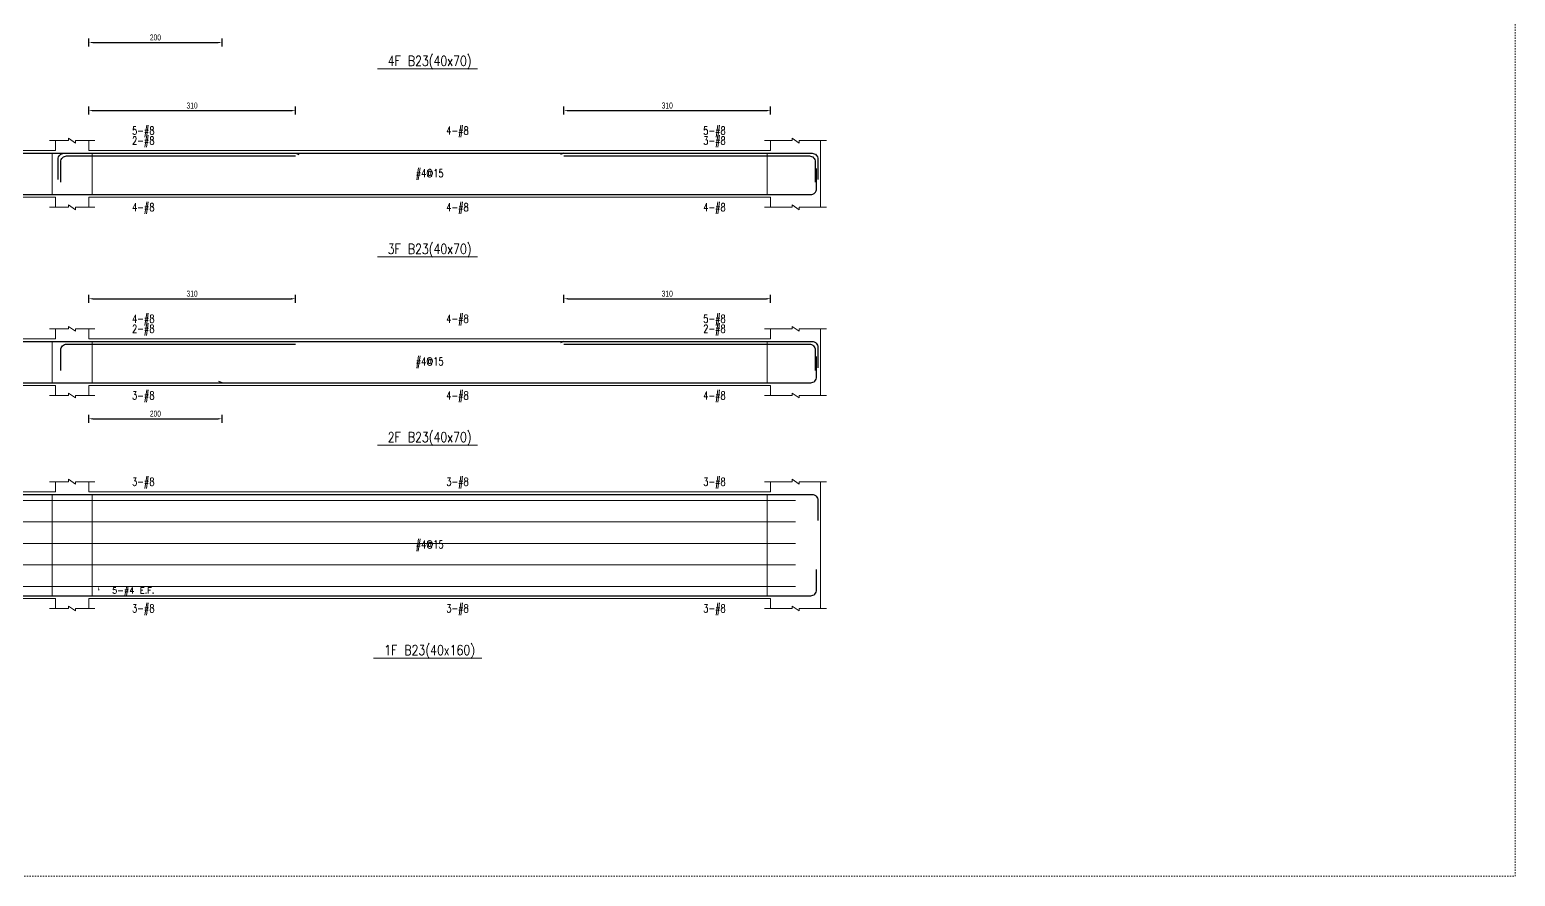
# Model space of a CAD drawing. Header units: millimetres. Extents: x 0 to 20200, y -8178 to -3000.
# Drawn here: x 13922 to 16150, y -5564 to -4294 of the extents above; entities that cross this region are included whole.
import ezdxf
from ezdxf.enums import TextEntityAlignment as Align

# ---------------------------------------------------------------- set-up
doc = ezdxf.new("R2010")
doc.units = ezdxf.units.MM
doc.linetypes.add('DOT', pattern=[4, 2, -2])
for name, color, linetype in [('stirrup-txt', 1, 'Continuous'), ('主筋文字', 1, 'Continuous'), ('主筋文字引線', 4, 'Continuous'), ('主筋線', 3, 'Continuous'), ('剪力筋文字引線', 2, 'Continuous'), ('剪力筋線', 1, 'Continuous'), ('圖框', 132, 'DOT'), ('尺寸標註-字串', 2, 'Continuous'), ('扭力筋文字', 1, 'Continuous'), ('扭力筋文字引線', 2, 'Continuous'), ('扭力筋線', 2, 'Continuous'), ('梁柱截斷記號', 3, 'Continuous'), ('梁跨名稱', 4, 'Continuous'), ('梁跨名稱底線', 2, 'Continuous'), ('邊界線', 2, 'Continuous')]:
    doc.layers.add(name, color=color, linetype=linetype)
doc.styles.add('note', font='txt', dxfattribs={"width": 0.666667, "height": 9})
doc.styles.add('txt', font='txt.shx', dxfattribs={"height": 0.2, "bigfont": 'chineset.shx'})
doc.dimstyles.new('BeamRebarDim', dxfattribs={"dimtxt": 12, "dimasz": 6, "dimexe": 6, "dimexo": 1, "dimgap": 3, "dimtad": 1, "dimdec": 0, "dimdsep": 46, "dimtxsty": 'note', "dimcen": 2.5, "dimclrd": 256, "dimclre": 256, "dimclrt": 256, "dimadec": 0, "dimazin": 0, "dimtfac": 1, "dimtmove": 0, "dimatfit": 3, "dimfxl": 1, "dimtolj": 1, "dimarcsym": 0})

# ---------------------------------------------------------------- blocks, each defined once
blk = doc.blocks.new('*D101')
at = {"layer": 'Defpoints', "color": 0}
for p in [(14010.9, -4320.7), (14210.9, -4313.7), (14210.9, -4320.7)]:
    blk.add_point(p, dxfattribs=at)
at = {"layer": '尺寸標註-字串', "lineweight": -2}
for p, q in [((14010.9, -4319.7), (14010.9, -4307.7)), ((14016.9, -4313.7), (14204.9, -4313.7)), ((14210.9, -4319.7), (14210.9, -4307.7))]:
    blk.add_line(p, q, dxfattribs=at)
at = {"layer": '尺寸標註-字串'}
for points in [[(14016.9, -4312.7), (14016.9, -4314.7), (14010.9, -4313.7)], [(14204.9, -4314.7), (14204.9, -4312.7), (14210.9, -4313.7)]]:
    blk.add_solid(points, dxfattribs=at)
at = {"layer": '尺寸標註-字串', "insert": (14110.9, -4306.1), "char_height": 9, "attachment_point": 5, "style": 'note'}
blk.add_mtext('\\A1;200', dxfattribs=at)
blk = doc.blocks.new('*D104')
at = {"layer": 'Defpoints', "color": 0}
for p in [(14010.9, -4422.8), (14320.9, -4415.8), (14320.9, -4422.8)]:
    blk.add_point(p, dxfattribs=at)
at = {"layer": '尺寸標註-字串', "lineweight": -2}
for p, q in [((14010.9, -4421.8), (14010.9, -4409.8)), ((14320.9, -4421.8), (14320.9, -4409.8)), ((14016.9, -4415.8), (14314.9, -4415.8))]:
    blk.add_line(p, q, dxfattribs=at)
at = {"layer": '尺寸標註-字串'}
for points in [[(14016.9, -4414.8), (14016.9, -4416.8), (14010.9, -4415.8)], [(14314.9, -4416.8), (14314.9, -4414.8), (14320.9, -4415.8)]]:
    blk.add_solid(points, dxfattribs=at)
at = {"layer": '尺寸標註-字串', "insert": (14165.9, -4408.2), "char_height": 9, "attachment_point": 5, "style": 'note'}
blk.add_mtext('\\A1;310', dxfattribs=at)
blk = doc.blocks.new('*D105')
at = {"layer": 'Defpoints', "color": 0}
for p in [(14723.4, -4422.8), (15033.4, -4415.8), (15033.4, -4422.8)]:
    blk.add_point(p, dxfattribs=at)
at = {"layer": '尺寸標註-字串', "lineweight": -2}
for p, q in [((14723.4, -4421.8), (14723.4, -4409.8)), ((15033.4, -4421.8), (15033.4, -4409.8)), ((14729.4, -4415.8), (15027.4, -4415.8))]:
    blk.add_line(p, q, dxfattribs=at)
at = {"layer": '尺寸標註-字串'}
for points in [[(14729.4, -4414.8), (14729.4, -4416.8), (14723.4, -4415.8)], [(15027.4, -4416.8), (15027.4, -4414.8), (15033.4, -4415.8)]]:
    blk.add_solid(points, dxfattribs=at)
at = {"layer": '尺寸標註-字串', "insert": (14878.4, -4408.2), "char_height": 9, "attachment_point": 5, "style": 'note'}
blk.add_mtext('\\A1;310', dxfattribs=at)
blk = doc.blocks.new('*D109')
at = {"layer": 'Defpoints', "color": 0}
for p in [(14320.9, -4697.9), (14010.9, -4704.9), (14320.9, -4704.9)]:
    blk.add_point(p, dxfattribs=at)
at = {"layer": '尺寸標註-字串', "lineweight": -2}
for p, q in [((14010.9, -4703.9), (14010.9, -4691.9)), ((14016.9, -4697.9), (14314.9, -4697.9)), ((14320.9, -4703.9), (14320.9, -4691.9))]:
    blk.add_line(p, q, dxfattribs=at)
at = {"layer": '尺寸標註-字串'}
for points in [[(14016.9, -4696.9), (14016.9, -4698.9), (14010.9, -4697.9)], [(14314.9, -4698.9), (14314.9, -4696.9), (14320.9, -4697.9)]]:
    blk.add_solid(points, dxfattribs=at)
at = {"layer": '尺寸標註-字串', "insert": (14165.9, -4690.3), "char_height": 9, "attachment_point": 5, "style": 'note'}
blk.add_mtext('\\A1;310', dxfattribs=at)
blk = doc.blocks.new('*D110')
at = {"layer": 'Defpoints', "color": 0}
for p in [(15033.4, -4697.9), (14723.4, -4704.9), (15033.4, -4704.9)]:
    blk.add_point(p, dxfattribs=at)
at = {"layer": '尺寸標註-字串', "lineweight": -2}
for p, q in [((14723.4, -4703.9), (14723.4, -4691.9)), ((14729.4, -4697.9), (15027.4, -4697.9)), ((15033.4, -4703.9), (15033.4, -4691.9))]:
    blk.add_line(p, q, dxfattribs=at)
at = {"layer": '尺寸標註-字串'}
for points in [[(14729.4, -4696.9), (14729.4, -4698.9), (14723.4, -4697.9)], [(15027.4, -4698.9), (15027.4, -4696.9), (15033.4, -4697.9)]]:
    blk.add_solid(points, dxfattribs=at)
at = {"layer": '尺寸標註-字串', "insert": (14878.4, -4690.3), "char_height": 9, "attachment_point": 5, "style": 'note'}
blk.add_mtext('\\A1;310', dxfattribs=at)
blk = doc.blocks.new('*D111')
at = {"layer": 'Defpoints', "color": 0}
for p in [(14210.9, -4877.9), (14010.9, -4884.9), (14210.9, -4884.9)]:
    blk.add_point(p, dxfattribs=at)
at = {"layer": '尺寸標註-字串', "lineweight": -2}
for p, q in [((14010.9, -4883.9), (14010.9, -4871.9)), ((14016.9, -4877.9), (14204.9, -4877.9)), ((14210.9, -4883.9), (14210.9, -4871.9))]:
    blk.add_line(p, q, dxfattribs=at)
at = {"layer": '尺寸標註-字串'}
for points in [[(14016.9, -4876.9), (14016.9, -4878.9), (14010.9, -4877.9)], [(14204.9, -4878.9), (14204.9, -4876.9), (14210.9, -4877.9)]]:
    blk.add_solid(points, dxfattribs=at)
at = {"layer": '尺寸標註-字串', "insert": (14110.9, -4870.3), "char_height": 9, "attachment_point": 5, "style": 'note'}
blk.add_mtext('\\A1;200', dxfattribs=at)

msp = doc.modelspace()

# ---------------------------------------------------------------- linework, layer by layer
at = {"layer": '主筋文字引線', "lineweight": 5}
for points in [[(14050.9, -4479.8, 0, 2.1, 0), (14050.9, -4473.8, 0, 0, 0), (14050.9, -4445.8, 0, 0, 0), (14070.9, -4445.8, 0, 0, 0)], [(14522.1, -4479.8, 0, 2.1, 0), (14522.1, -4473.8, 0, 0, 0), (14522.1, -4445.8, 0, 0, 0), (14542.1, -4445.8, 0, 0, 0)], [(14993.4, -4479.8, 0, 2.1, 0), (14993.4, -4473.8, 0, 0, 0), (14993.4, -4445.8, 0, 0, 0), (14973.4, -4445.8, 0, 0, 0)], [(14050.9, -4483.8, 0, 2.1, 0), (14050.9, -4477.8, 0, 0, 0), (14050.9, -4460.8, 0, 0, 0), (14070.9, -4460.8, 0, 0, 0)], [(14993.4, -4483.8, 0, 2.1, 0), (14993.4, -4477.8, 0, 0, 0), (14993.4, -4460.8, 0, 0, 0), (14973.4, -4460.8, 0, 0, 0)], [(14050.9, -4541.8, 0, 2.1, 0), (14050.9, -4547.8, 0, 0, 0), (14050.9, -4560.8, 0, 0, 0), (14070.9, -4560.8, 0, 0, 0)], [(14522.1, -4541.8, 0, 2.1, 0), (14522.1, -4547.8, 0, 0, 0), (14522.1, -4560.8, 0, 0, 0), (14542.1, -4560.8, 0, 0, 0)], [(14993.4, -4541.8, 0, 2.1, 0), (14993.4, -4547.8, 0, 0, 0), (14993.4, -4560.8, 0, 0, 0), (14973.4, -4560.8, 0, 0, 0)], [(14050.9, -4761.9, 0, 2.1, 0), (14050.9, -4755.9, 0, 0, 0), (14050.9, -4727.9, 0, 0, 0), (14070.9, -4727.9, 0, 0, 0)], [(14050.9, -4765.9, 0, 2.1, 0), (14050.9, -4759.9, 0, 0, 0), (14050.9, -4742.9, 0, 0, 0), (14070.9, -4742.9, 0, 0, 0)], [(14522.1, -4761.9, 0, 2.1, 0), (14522.1, -4755.9, 0, 0, 0), (14522.1, -4727.9, 0, 0, 0), (14542.1, -4727.9, 0, 0, 0)], [(14993.4, -4761.9, 0, 2.1, 0), (14993.4, -4755.9, 0, 0, 0), (14993.4, -4727.9, 0, 0, 0), (14973.4, -4727.9, 0, 0, 0)], [(14993.4, -4765.9, 0, 2.1, 0), (14993.4, -4759.9, 0, 0, 0), (14993.4, -4742.9, 0, 0, 0), (14973.4, -4742.9, 0, 0, 0)], [(14050.9, -4823.9, 0, 2.1, 0), (14050.9, -4829.9, 0, 0, 0), (14050.9, -4842.9, 0, 0, 0), (14070.9, -4842.9, 0, 0, 0)], [(14522.1, -4823.9, 0, 2.1, 0), (14522.1, -4829.9, 0, 0, 0), (14522.1, -4842.9, 0, 0, 0), (14542.1, -4842.9, 0, 0, 0)], [(14993.4, -4823.9, 0, 2.1, 0), (14993.4, -4829.9, 0, 0, 0), (14993.4, -4842.9, 0, 0, 0), (14973.4, -4842.9, 0, 0, 0)], [(14050.9, -4991.3, 0, 2.1, 0), (14050.9, -4985.3, 0, 0, 0), (14050.9, -4972.3, 0, 0, 0), (14070.9, -4972.3, 0, 0, 0)], [(14522.1, -4991.3, 0, 2.1, 0), (14522.1, -4985.3, 0, 0, 0), (14522.1, -4972.3, 0, 0, 0), (14542.1, -4972.3, 0, 0, 0)], [(14993.4, -4991.3, 0, 2.1, 0), (14993.4, -4985.3, 0, 0, 0), (14993.4, -4972.3, 0, 0, 0), (14973.4, -4972.3, 0, 0, 0)], [(14050.9, -5143.3, 0, 2.1, 0), (14050.9, -5149.3, 0, 0, 0), (14050.9, -5162.3, 0, 0, 0), (14070.9, -5162.3, 0, 0, 0)], [(14522.1, -5143.3, 0, 2.1, 0), (14522.1, -5149.3, 0, 0, 0), (14522.1, -5162.3, 0, 0, 0), (14542.1, -5162.3, 0, 0, 0)], [(14993.4, -5143.3, 0, 2.1, 0), (14993.4, -5149.3, 0, 0, 0), (14993.4, -5162.3, 0, 0, 0), (14973.4, -5162.3, 0, 0, 0)]]:
    msp.add_lwpolyline(points, format="xyseb", dxfattribs=at)
at = {"layer": '主筋線', "lineweight": 30}
for points in [[(13355.9, -4479.8), (13960.9, -4479.8)], [(13960.9, -4479.8), (14010.9, -4479.8)], [(13960.9, -4479.8), (14010.9, -4479.8)], [(14010.9, -4479.8), (14320.9, -4479.8)], [(14010.9, -4483.8), (14320.9, -4483.8)], [(14320.9, -4479.8), (14723.4, -4479.8)], [(14320.9, -4479.8), (14325.9, -4481.8)], [(14723.4, -4479.8), (14718.4, -4481.8)], [(14723.4, -4479.8), (15033.4, -4479.8)], [(14723.4, -4483.8), (15033.4, -4483.8)], [(13355.9, -4541.8), (13960.9, -4541.8)], [(13960.9, -4541.8), (14010.9, -4541.8)], [(13960.9, -4541.8), (14010.9, -4541.8)], [(14010.9, -4541.8), (15033.4, -4541.8)], [(13355.9, -4761.9), (13960.9, -4761.9)], [(13960.9, -4761.9), (14010.9, -4761.9)], [(13960.9, -4761.9), (14010.9, -4761.9)], [(14010.9, -4761.9), (14723.4, -4761.9)], [(14010.9, -4765.9), (14320.9, -4765.9)], [(14723.4, -4761.9), (14718.4, -4763.9)], [(14723.4, -4761.9), (15033.4, -4761.9)], [(14723.4, -4765.9), (15033.4, -4765.9)], [(13355.9, -4823.9), (13960.9, -4823.9)], [(13960.9, -4823.9), (14010.9, -4823.9)], [(13960.9, -4823.9), (14010.9, -4823.9)], [(14010.9, -4823.9), (14210.9, -4823.9)], [(14210.9, -4823.9), (14205.9, -4821.9)], [(14210.9, -4823.9), (15033.4, -4823.9)], [(13355.9, -4991.3), (13960.9, -4991.3)], [(13960.9, -4991.3), (14010.9, -4991.3)], [(13960.9, -4991.3), (14010.9, -4991.3)], [(14010.9, -4991.3), (15033.4, -4991.3)], [(13355.9, -5143.3), (13960.9, -5143.3)], [(13960.9, -5143.3), (14010.9, -5143.3)], [(13960.9, -5143.3), (14010.9, -5143.3)], [(14010.9, -5143.3), (15033.4, -5143.3)]]:
    msp.add_lwpolyline(points, dxfattribs=at)
for points in [[(13964.9, -4519.2), (13964.9, -4488.7, -0.414214), (13973.8, -4479.8), (14010.9, -4479.8)], [(13968.9, -4523.2), (13968.9, -4492.7, -0.414214), (13977.8, -4483.8), (14010.9, -4483.8)], [(15033.4, -4479.8), (15095.5, -4479.8, -0.414214), (15104.4, -4488.7), (15104.4, -4519.2)], [(15033.4, -4483.8), (15091.5, -4483.8, -0.414214), (15100.4, -4492.7), (15100.4, -4523.2)], [(15033.4, -4541.8), (15093.5, -4541.8, 0.414214), (15102.4, -4532.9), (15102.4, -4502.5)], [(13968.9, -4805.3), (13968.9, -4774.8, -0.414214), (13977.8, -4765.9), (14010.9, -4765.9)], [(15033.4, -4761.9), (15095.5, -4761.9, -0.414214), (15104.4, -4770.8), (15104.4, -4801.3)], [(15033.4, -4765.9), (15091.5, -4765.9, -0.414214), (15100.4, -4774.8), (15100.4, -4805.3)], [(15033.4, -4823.9), (15093.5, -4823.9, 0.414214), (15102.4, -4815), (15102.4, -4784.6)], [(15033.4, -4991.3), (15095.5, -4991.3, -0.414214), (15104.4, -5000.2), (15104.4, -5030.7)], [(15033.4, -5143.3), (15093.5, -5143.3, 0.414214), (15102.4, -5134.4), (15102.4, -5103.9)]]:
    msp.add_lwpolyline(points, format="xyb", dxfattribs=at)
at = {"layer": '剪力筋文字引線', "lineweight": 5}
for points in [[(13955.9, -4510.8, 0, 2.1, 0), (13949.9, -4510.8, 0, 0, 0), (13685.4, -4510.8, 0, 0, 0)], [(14015.9, -4510.8, 0, 2.1, 0), (14021.9, -4510.8, 0, 0, 0), (14495.1, -4510.8, 0, 0, 0)], [(15028.4, -4510.8, 0, 2.1, 0), (15022.4, -4510.8, 0, 0, 0), (14549.1, -4510.8, 0, 0, 0)], [(13955.9, -4792.9, 0, 2.1, 0), (13949.9, -4792.9, 0, 0, 0), (13923.9, -4792.9, 0, 0, 0)], [(14015.9, -4792.9, 0, 2.1, 0), (14021.9, -4792.9, 0, 0, 0), (14495.1, -4792.9, 0, 0, 0)], [(15028.4, -4792.9, 0, 2.1, 0), (15022.4, -4792.9, 0, 0, 0), (14549.1, -4792.9, 0, 0, 0)], [(13955.9, -5067.3, 0, 2.1, 0), (13949.9, -5067.3, 0, 0, 0), (13923.9, -5067.3, 0, 0, 0)], [(14015.9, -5067.3, 0, 2.1, 0), (14021.9, -5067.3, 0, 0, 0), (14495.1, -5067.3, 0, 0, 0)], [(15028.4, -5067.3, 0, 2.1, 0), (15022.4, -5067.3, 0, 0, 0), (14549.1, -5067.3, 0, 0, 0)]]:
    msp.add_lwpolyline(points, format="xyseb", dxfattribs=at)
at = {"layer": '剪力筋線', "lineweight": 5}
for points in [[(13955.9, -4479.6), (13955.9, -4542)], [(14015.9, -4479.6), (14015.9, -4542)], [(15028.4, -4479.6), (15028.4, -4542)], [(13955.9, -4761.7), (13955.9, -4824.1)], [(14015.9, -4761.7), (14015.9, -4824.1)], [(15028.4, -4761.7), (15028.4, -4824.1)], [(13955.9, -4991.1), (13955.9, -5143.5)], [(14015.9, -4991.1), (14015.9, -5143.5)], [(15028.4, -4991.1), (15028.4, -5143.5)]]:
    msp.add_lwpolyline(points, dxfattribs=at)
at = {"layer": '圖框', "lineweight": 5}
msp.add_lwpolyline([(12150, -5564), (16150, -5564), (16150, -3000), (12150, -3000), (12150, -5564)], dxfattribs=at)
at = {"layer": '扭力筋文字引線', "lineweight": 5}
msp.add_lwpolyline([(14025.9, -5000.3, 0, 2.1, 0), (14025.9, -5006.3, 0, 0, 0), (14025.9, -5032.6, 0, 2.1, 0), (14025.9, -5038.6, 0, 0, 0), (14025.9, -5064.8, 0, 2.1, 0), (14025.9, -5070.8, 0, 0, 0), (14025.9, -5097.1, 0, 2.1, 0), (14025.9, -5103.1, 0, 0, 0), (14025.9, -5129.3, 0, 2.1, 0), (14025.9, -5135.3, 0, 0, 0), (14025.9, -5135.3, 0, 0, 0), (14040.9, -5135.3, 0, 0, 0)], format="xyseb", dxfattribs=at)
at = {"layer": '扭力筋線', "lineweight": 5}
for points in [[(13330.9, -5000.3), (13985.9, -5000.3)], [(13985.9, -5000.3), (15070.9, -5000.3)], [(13330.9, -5032.6), (13985.9, -5032.6)], [(13985.9, -5032.6), (15070.9, -5032.6)], [(13330.9, -5064.8), (13985.9, -5064.8)], [(13985.9, -5064.8), (15070.9, -5064.8)], [(13330.9, -5097.1), (13985.9, -5097.1)], [(13985.9, -5097.1), (15070.9, -5097.1)], [(13330.9, -5129.3), (13985.9, -5129.3)], [(13985.9, -5129.3), (15070.9, -5129.3)]]:
    msp.add_lwpolyline(points, dxfattribs=at)
at = {"layer": '梁柱截斷記號', "lineweight": 5}
for points in [[(13951.9, -4460.8), (13980.5, -4460.8), (13980.5, -4457.2), (13991.3, -4464.4), (13991.3, -4460.8), (14019.9, -4460.8)], [(15024.4, -4460.8), (15065.5, -4460.8), (15065.5, -4457.2), (15076.3, -4464.4), (15076.3, -4460.8), (15117.4, -4460.8)], [(13951.9, -4560.8), (13980.5, -4560.8), (13980.5, -4557.2), (13991.3, -4564.4), (13991.3, -4560.8), (14019.9, -4560.8)], [(15024.4, -4560.8), (15065.5, -4560.8), (15065.5, -4557.2), (15076.3, -4564.4), (15076.3, -4560.8), (15117.4, -4560.8)], [(13951.9, -4742.9), (13980.5, -4742.9), (13980.5, -4739.3), (13991.3, -4746.5), (13991.3, -4742.9), (14019.9, -4742.9)], [(15024.4, -4742.9), (15065.5, -4742.9), (15065.5, -4739.3), (15076.3, -4746.5), (15076.3, -4742.9), (15117.4, -4742.9)], [(13951.9, -4842.9), (13980.5, -4842.9), (13980.5, -4839.3), (13991.3, -4846.5), (13991.3, -4842.9), (14019.9, -4842.9)], [(15024.4, -4842.9), (15065.5, -4842.9), (15065.5, -4839.3), (15076.3, -4846.5), (15076.3, -4842.9), (15117.4, -4842.9)], [(13951.9, -4972.3), (13980.5, -4972.3), (13980.5, -4968.7), (13991.3, -4975.9), (13991.3, -4972.3), (14019.9, -4972.3)], [(15024.4, -4972.3), (15065.5, -4972.3), (15065.5, -4968.7), (15076.3, -4975.9), (15076.3, -4972.3), (15117.4, -4972.3)], [(13951.9, -5162.3), (13980.5, -5162.3), (13980.5, -5158.7), (13991.3, -5165.9), (13991.3, -5162.3), (14019.9, -5162.3)], [(15024.4, -5162.3), (15065.5, -5162.3), (15065.5, -5158.7), (15076.3, -5165.9), (15076.3, -5162.3), (15117.4, -5162.3)]]:
    msp.add_lwpolyline(points, dxfattribs=at)
at = {"layer": '梁跨名稱底線', "lineweight": 5}
for points in [[(14444.1, -4353.2), (14594.1, -4353.2)], [(14444.1, -4635.3), (14594.1, -4635.3)], [(14444.1, -4917.4), (14594.1, -4917.4)], [(14438.1, -5236.8), (14600.1, -5236.8)]]:
    msp.add_lwpolyline(points, dxfattribs=at)
at = {"layer": '邊界線', "lineweight": 5}
for points in [[(13355.9, -4475.8), (13960.9, -4475.8)], [(13960.9, -4475.8), (13960.9, -4460.8)], [(14010.9, -4475.8), (14010.9, -4460.8)], [(14010.9, -4475.8), (15033.4, -4475.8)], [(15033.4, -4475.8), (15033.4, -4460.8)], [(15108.4, -4475.8), (15108.4, -4460.8)], [(15108.4, -4545.8), (15108.4, -4475.8)], [(13355.9, -4545.8), (13960.9, -4545.8)], [(13960.9, -4560.8), (13960.9, -4545.8)], [(14010.9, -4560.8), (14010.9, -4545.8)], [(14010.9, -4545.8), (15033.4, -4545.8)], [(15033.4, -4560.8), (15033.4, -4545.8)], [(15108.4, -4560.8), (15108.4, -4545.8)], [(13960.9, -4757.9), (13960.9, -4742.9)], [(14010.9, -4757.9), (14010.9, -4742.9)], [(15033.4, -4757.9), (15033.4, -4742.9)], [(15108.4, -4757.9), (15108.4, -4742.9)], [(13355.9, -4757.9), (13960.9, -4757.9)], [(14010.9, -4757.9), (15033.4, -4757.9)], [(15108.4, -4827.9), (15108.4, -4757.9)], [(13355.9, -4827.9), (13960.9, -4827.9)], [(13960.9, -4842.9), (13960.9, -4827.9)], [(14010.9, -4842.9), (14010.9, -4827.9)], [(14010.9, -4827.9), (15033.4, -4827.9)], [(15033.4, -4842.9), (15033.4, -4827.9)], [(15108.4, -4842.9), (15108.4, -4827.9)], [(13355.9, -4987.3), (13960.9, -4987.3)], [(13960.9, -4987.3), (13960.9, -4972.3)], [(14010.9, -4987.3), (14010.9, -4972.3)], [(14010.9, -4987.3), (15033.4, -4987.3)], [(15033.4, -4987.3), (15033.4, -4972.3)], [(15108.4, -4987.3), (15108.4, -4972.3)], [(15108.4, -5147.3), (15108.4, -4987.3)], [(13355.9, -5147.3), (13960.9, -5147.3)], [(13960.9, -5162.3), (13960.9, -5147.3)], [(14010.9, -5162.3), (14010.9, -5147.3)], [(14010.9, -5147.3), (15033.4, -5147.3)], [(15033.4, -5162.3), (15033.4, -5147.3)], [(15108.4, -5162.3), (15108.4, -5147.3)]]:
    msp.add_lwpolyline(points, dxfattribs=at)

# ---------------------------------------------------------------- texts
at = {"layer": 'stirrup-txt', "style": 'txt', "width": 0.75}
for p in [(14522.1, -4515.8), (14522.1, -4797.9), (14522.1, -5072.3)]:
    msp.add_text('#4@15', height=12, dxfattribs=at).set_placement(p, align=Align.CENTER)
at = {"layer": '主筋文字', "style": 'txt', "width": 0.75}
for s, p in [('5-#8', (14075.9, -4445.8)), ('2-#8', (14075.9, -4460.8)), ('4-#8', (14547.1, -4445.8)), ('5-#8', (14932.4, -4445.8)), ('3-#8', (14932.4, -4460.8)), ('4-#8', (14075.9, -4560.8)), ('4-#8', (14547.1, -4560.8)), ('4-#8', (14932.4, -4560.8)), ('4-#8', (14075.9, -4727.9)), ('4-#8', (14547.1, -4727.9)), ('5-#8', (14932.4, -4727.9)), ('2-#8', (14075.9, -4742.9)), ('2-#8', (14932.4, -4742.9)), ('3-#8', (14075.9, -4842.9)), ('4-#8', (14547.1, -4842.9)), ('4-#8', (14932.4, -4842.9)), ('3-#8', (14075.9, -4972.3)), ('3-#8', (14547.1, -4972.3)), ('3-#8', (14932.4, -4972.3)), ('3-#8', (14075.9, -5162.3)), ('3-#8', (14547.1, -5162.3)), ('3-#8', (14932.4, -5162.3))]:
    msp.add_text(s, height=12, dxfattribs=at).set_placement(p, align=Align.MIDDLE_LEFT)
at = {"layer": '扭力筋文字', "style": 'txt'}
msp.add_text('5-#4 E.F.', height=9, dxfattribs=at).set_placement((14045.9, -5135.3), align=Align.MIDDLE_LEFT)
at = {"layer": '梁跨名稱', "style": 'txt', "width": 0.8}
for s, p in [('4F B23(40x70)', (14522.1, -4348.7)), ('3F B23(40x70)', (14522.1, -4630.8)), ('2F B23(40x70)', (14522.1, -4912.9)), ('1F B23(40x160)', (14522.1, -5232.3))]:
    msp.add_text(s, height=15, dxfattribs=at).set_placement(p, align=Align.CENTER)

# ---------------------------------------------------------------- dimensions: what is measured, and where the dimension line sits
at = {"layer": '尺寸標註-字串'}
for base, p1, p2, picture, middle in [((14210.9, -4313.7), (14010.9, -4320.7), (14210.9, -4320.7), '*D101', (14110.9, -4306.1)), ((14320.9, -4415.8), (14010.9, -4422.8), (14320.9, -4422.8), '*D104', (14165.9, -4408.2)), ((15033.4, -4415.8), (14723.4, -4422.8), (15033.4, -4422.8), '*D105', (14878.4, -4408.2)), ((14320.9, -4697.9), (14010.9, -4704.9), (14320.9, -4704.9), '*D109', (14165.9, -4690.3)), ((15033.4, -4697.9), (14723.4, -4704.9), (15033.4, -4704.9), '*D110', (14878.4, -4690.3)), ((14210.9, -4877.9), (14010.9, -4884.9), (14210.9, -4884.9), '*D111', (14110.9, -4870.3))]:
    dim = msp.add_linear_dim(base=base, p1=p1, p2=p2, dimstyle='BeamRebarDim', dxfattribs=at)
    dim.commit()
    dim.dimension.update_dxf_attribs({"geometry": picture, "text_midpoint": middle})

doc.saveas('drawing.dxf')
